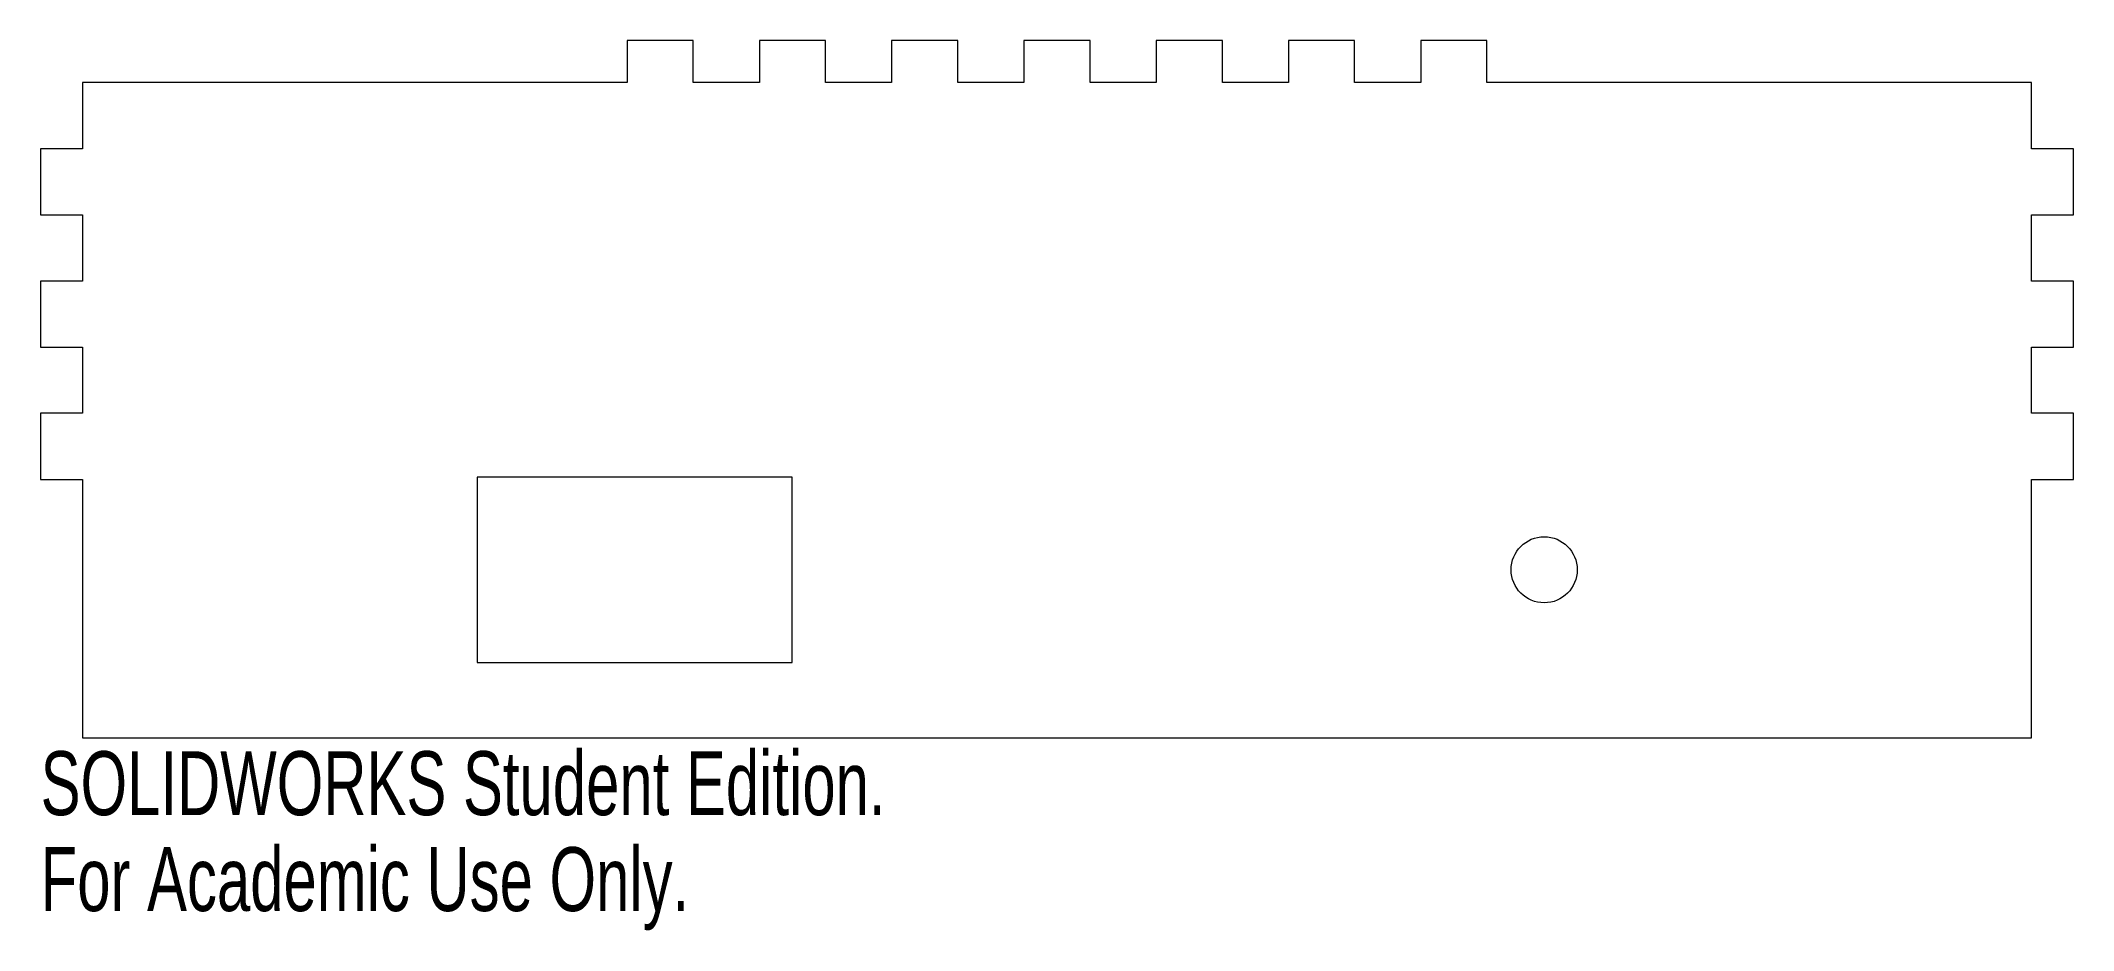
# Model space of a CAD drawing. Header units: inches. Extents: x -5.92 to 0.12, y -2.52 to 0.12.
import ezdxf

# ---------------------------------------------------------------- set-up
doc = ezdxf.new("R2010")
doc.units = ezdxf.units.IN
doc.header["$MEASUREMENT"] = 0
doc.styles.add('SLDTEXTSTYLE0', font='TXT', dxfattribs={"width": 0.7})

msp = doc.modelspace()

# ---------------------------------------------------------------- linework, layer by layer
at = {"color": 7, "linetype": 'Continuous', "lineweight": 15}
for p, q in [((-4.1795, 0.125), (-4.1795, 0)), ((-3.9827, 0.125), (-4.1795, 0.125)), ((-3.9827, 0), (-3.9827, 0.125)), ((-3.7858, 0.125), (-3.7858, 0)), ((-3.589, 0.125), (-3.7858, 0.125)), ((-3.589, 0), (-3.589, 0.125)), ((-3.3921, 0.125), (-3.3921, 0)), ((-3.1953, 0.125), (-3.3921, 0.125)), ((-3.1953, 0), (-3.1953, 0.125)), ((-2.9984, 0.125), (-2.9984, 0)), ((-2.8016, 0.125), (-2.9984, 0.125)), ((-2.8016, 0), (-2.8016, 0.125)), ((-2.6047, 0.125), (-2.6047, 0)), ((-2.4079, 0.125), (-2.6047, 0.125)), ((-2.4079, 0), (-2.4079, 0.125)), ((-2.211, 0.125), (-2.211, 0)), ((-2.0142, 0.125), (-2.211, 0.125)), ((-2.0142, 0), (-2.0142, 0.125)), ((-1.8173, 0.125), (-1.8173, 0)), ((-1.6205, 0.125), (-1.8173, 0.125)), ((-1.6205, 0), (-1.6205, 0.125)), ((-5.8, 0), (-5.8, -0.1969)), ((-4.1795, 0), (-5.8, 0)), ((-3.7858, 0), (-3.9827, 0)), ((-3.3921, 0), (-3.589, 0)), ((-2.9984, 0), (-3.1953, 0)), ((-2.6047, 0), (-2.8016, 0)), ((-2.211, 0), (-2.4079, 0)), ((-1.8173, 0), (-2.0142, 0)), ((0, 0), (-1.6205, 0)), ((0, -0.1969), (0, 0)), ((-5.925, -0.1969), (-5.925, -0.3937)), ((-5.8, -0.1969), (-5.925, -0.1969)), ((0.125, -0.1969), (0, -0.1969)), ((0.125, -0.3937), (0.125, -0.1969)), ((-5.925, -0.3937), (-5.8, -0.3937)), ((-5.8, -0.3937), (-5.8, -0.5906)), ((0, -0.3937), (0.125, -0.3937)), ((0, -0.5906), (0, -0.3937)), ((-5.925, -0.5906), (-5.925, -0.7874)), ((-5.8, -0.5906), (-5.925, -0.5906)), ((0.125, -0.5906), (0, -0.5906)), ((0.125, -0.7874), (0.125, -0.5906)), ((-5.925, -0.7874), (-5.8, -0.7874)), ((-5.8, -0.7874), (-5.8, -0.9843)), ((0, -0.7874), (0.125, -0.7874)), ((0, -0.9843), (0, -0.7874)), ((-5.925, -0.9843), (-5.925, -1.1811)), ((-5.8, -0.9843), (-5.925, -0.9843)), ((0.125, -0.9843), (0, -0.9843)), ((0.125, -1.1811), (0.125, -0.9843)), ((-5.925, -1.1811), (-5.8, -1.1811)), ((-5.8, -1.1811), (-5.8, -1.95)), ((-3.6881, -1.1744), (-4.6256, -1.1744)), ((-4.6256, -1.1744), (-4.6256, -1.7256)), ((-3.6881, -1.7256), (-3.6881, -1.1744)), ((0, -1.1811), (0.125, -1.1811)), ((0, -1.95), (0, -1.1811)), ((-4.6256, -1.7256), (-3.6881, -1.7256)), ((-5.8, -1.95), (0, -1.95))]:
    msp.add_line(p, q, dxfattribs=at)
msp.add_circle((-1.45, -1.45), 0.0984, dxfattribs=at)

# ---------------------------------------------------------------- texts
at = {"color": 7, "linetype": 'Continuous', "char_height": 0.1903, "attachment_point": 1, "style": 'SLDTEXTSTYLE0'}
for s, insert in [('SOLIDWORKS Student Edition.', (-5.925, -1.9901)), ('For Academic Use Only.', (-5.925, -2.2756))]:
    msp.add_mtext(s, dxfattribs=dict(at, insert=insert))

doc.saveas('drawing.dxf')
